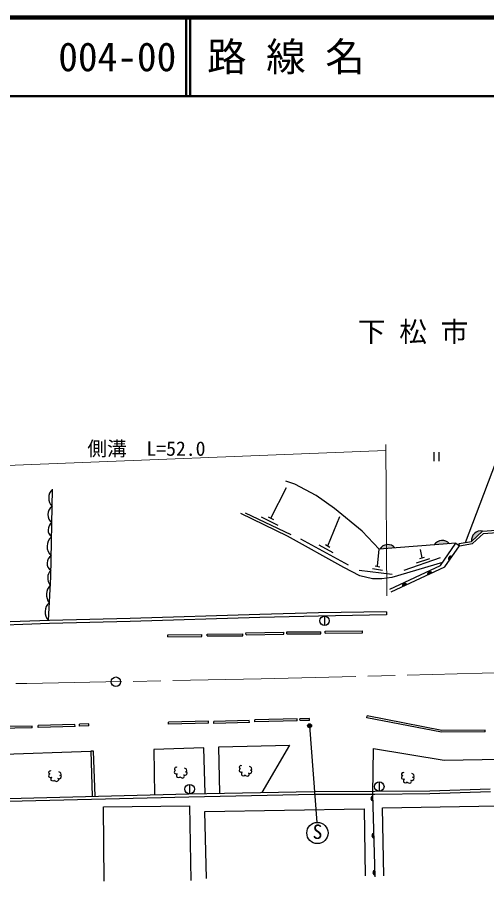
# Model space of a CAD drawing. Units: millimetres at full size, sheet at 1:1000; details may follow other scales. Extents: x -29784078 to 680000, y -218675413 to 380000.
# Drawn here: x 156338 to 215821, y 269680 to 380000 of the extents above; entities that cross this region are included whole.
import ezdxf
from ezdxf.enums import TextEntityAlignment as Align

# ---------------------------------------------------------------- set-up
doc = ezdxf.new("R2010")
doc.units = ezdxf.units.MM
doc.header["$LTSCALE"] = 1000
doc.linetypes.add('CHAIN', pattern=[18.5, 12, -1.5, 3.5, -1.5])
for name, color, linetype, lineweight in [('M-BGD', 7, 'Continuous', 25), ('M-BGD-EXST', 7, 'Continuous', 25), ('M-BMK', 2, 'CHAIN', 13), ('M-BMK-SRVR', 3, 'Continuous', 25), ('M-STR-HTXT', 7, 'Continuous', 13), ('M-TTL', 2, 'Continuous', 140), ('M-TTL-LINE', 7, 'Continuous', 50)]:
    doc.layers.add(name, color=color, linetype=linetype, lineweight=lineweight)
doc.layers.add('M-BMK-HTXT', color=7, linetype='Continuous')
doc.layers.add('M-TTL-TXT', color=7, linetype='Continuous')
doc.styles.add('ＭＳ ゴシック', font='')
doc.styles.get('ＭＳ ゴシック').set_extended_font_data('MS Gothic')

msp = doc.modelspace()

# ---------------------------------------------------------------- hatches: boundary and pattern name
at = {"layer": 'M-BGD'}
for points in [[(215314, 314806, 0.51219), (213910, 313498)], [(211101, 313203, 0.51219), (209188, 313054)], [(204207, 312667, 0.51219), (202294, 312519)], [(211454, 311588, 0.84072), (211092, 311078)], [(208907, 309507, 0.84072), (208340, 309241)], [(205718, 308010, 0.84072), (205151, 307744)], [(201418, 281188, 0.84072), (201435, 280562)], [(201546, 276474, 0.84072), (201563, 275848)], [(201673, 271781, 0.84072), (201690, 271155)]]:
    msp.add_hatch(color=256, dxfattribs=at).paths.add_polyline_path(points)
at = {"layer": 'M-BGD-EXST'}
msp.add_hatch(color=256, dxfattribs=at).paths.add_polyline_path([(193626, 290096, 0.41421), (193376, 290346, 0.41421), (193126, 290096, 1)])

# ---------------------------------------------------------------- linework, layer by layer
at = {"layer": 'M-BGD'}
for p, q in [((213128, 313355), (219675, 330639)), ((209118, 324800), (209118, 323682)), ((209785, 324800), (209785, 323682)), ((188470, 316452), (190453, 320315)), ((185234, 317118), (191002, 314360)), ((188133, 316632), (188807, 316272)), ((195688, 312936), (197201, 316658)), ((187256, 316617), (189372, 315567)), ((192232, 313806), (198267, 310499)), ((194567, 313038), (196307, 312066)), ((195414, 313100), (195962, 312771)), ((202005, 310331), (202212, 312512)), ((207649, 311409), (207442, 312465)), ((205380, 309851), (209981, 311434)), ((206952, 310768), (208611, 311309)), ((207354, 311309), (207945, 311510)), ((201363, 310041), (202632, 309837)), ((201708, 310386), (202303, 310276)), ((199686, 309853), (203855, 309320)), ((203138, 304556), (203145, 304156)), ((195281, 304023), (195281, 302823)), ((175427, 301652), (179716, 301673)), ((175428, 301402), (175427, 301652)), ((175428, 301402), (179717, 301424)), ((179717, 301424), (179716, 301673)), ((180390, 301738), (184918, 301755)), ((180391, 301488), (180390, 301738)), ((180391, 301488), (184919, 301505)), ((184919, 301505), (184918, 301755)), ((185318, 301870), (190126, 301986)), ((185324, 301620), (185318, 301870)), ((185324, 301620), (190132, 301736)), ((190132, 301736), (190126, 301986)), ((190501, 302025), (194826, 302029)), ((190501, 301775), (190501, 302025)), ((190501, 301775), (194826, 301779)), ((194826, 301779), (194826, 302029)), ((195343, 302103), (200083, 302149)), ((195345, 301853), (195343, 302103)), ((195345, 301853), (200086, 301899)), ((200086, 301899), (200083, 302149)), ((200649, 291103), (200697, 291349)), ((163634, 290256), (158955, 290109)), ((163642, 290006), (163634, 290256)), ((165387, 290331), (164191, 290314)), ((164195, 290064), (164191, 290314)), ((165390, 290081), (165387, 290331)), ((180562, 290667), (175504, 290568)), ((175509, 290318), (175504, 290568)), ((180567, 290417), (175509, 290318)), ((180567, 290417), (180562, 290667)), ((185737, 290774), (181227, 290652)), ((181234, 290402), (181227, 290652)), ((185743, 290524), (181234, 290402)), ((185743, 290524), (185737, 290774)), ((191811, 290969), (186449, 290859)), ((186454, 290609), (186449, 290859)), ((191816, 290719), (186454, 290609)), ((191816, 290719), (191811, 290969)), ((193371, 291005), (192164, 290993)), ((192167, 290743), (192164, 290993)), ((193373, 290755), (192167, 290743)), ((193373, 290755), (193371, 291005)), ((158189, 290063), (153068, 289985)), ((158193, 289813), (153072, 289735)), ((158193, 289813), (158189, 290063)), ((158962, 289859), (158955, 290109)), ((163642, 290006), (158962, 289859)), ((165390, 290081), (164195, 290064)), ((215660, 289305), (215658, 289555)), ((178176, 282660), (178176, 281460)), ((202215, 282984), (202215, 281784))]:
    msp.add_line(p, q, dxfattribs=at)
for points in [[(211911, 313266), (202212, 312512), (200066, 314774), (196543, 317652), (194195, 319312), (191531, 320751), (190350, 321159)], [(160262, 303460), (160560, 309002), (160771, 320102)], [(212347, 313213), (213909, 313497), (215314, 314806), (219348, 315094), (224354, 315638), (227685, 315975), (232727, 316631), (236059, 317100), (241089, 317961), (245336, 318915), (251804, 320434)], [(212400, 312918), (214049, 313218), (215441, 314514), (219375, 314795), (224385, 315340), (227719, 315677), (232767, 316334), (236105, 316803), (241147, 317667), (245403, 318623), (251872, 320142)], [(210223, 310800), (203827, 308914), (202542, 308726), (201350, 308741), (199764, 309133), (197724, 310184), (190572, 314168), (184654, 317040)], [(203538, 307418), (209961, 310417), (211911, 313266)], [(203728, 307075), (210508, 310259), (212400, 312918)], [(211911, 313266), (212400, 312918), (212347, 313213)], [(203145, 304156), (194500, 304008), (187080, 303836), (170641, 303316), (160406, 303065), (151349, 302746), (150303, 307951)], [(203138, 304556), (194492, 304408), (187069, 304236), (170630, 303715), (160394, 303465), (151675, 303158), (150695, 308030)], [(215658, 289555), (210139, 289514), (200697, 291349)], [(215660, 289305), (210116, 289263), (200649, 291103)], [(201696, 270935), (201411, 281425), (201465, 287214), (210462, 285739), (222442, 285935), (226127, 286096), (231832, 288033)], [(138911, 269680), (135387, 280173), (135329, 285915), (142023, 286162), (153384, 286431), (165660, 286857), (165818, 281139)], [(166179, 281148), (165992, 286872), (165660, 286857)], [(180151, 281486), (179976, 287290), (173634, 287100), (173738, 281336)], [(182019, 281524), (181881, 287407), (190814, 287630), (187318, 281631)], [(176583, 284779), (176455, 284824), (176343, 284779), (176236, 284646), (176256, 284515), (176339, 284457), (176399, 284445), (176293, 284384), (176229, 284195), (176261, 284058), (176442, 283989), (176590, 284008), (176513, 283811), (176510, 283645), (176634, 283569), (176816, 283531), (176941, 283587), (176973, 283648), (177026, 283566), (177258, 283463), (177432, 283531), (177530, 283691), (177488, 283802), (177418, 283854), (177611, 283806), (177803, 283919), (177856, 284118), (177784, 284195), (177657, 284227), (177814, 284271), (177836, 284359), (177795, 284530), (177713, 284620), (177540, 284697)], [(184803, 284999), (184675, 285045), (184563, 285000), (184456, 284866), (184476, 284736), (184559, 284677), (184619, 284666), (184513, 284605), (184449, 284416), (184481, 284279), (184662, 284210), (184809, 284229), (184733, 284032), (184730, 283866), (184854, 283790), (185035, 283752), (185161, 283808), (185193, 283869), (185246, 283786), (185478, 283684), (185651, 283752), (185750, 283912), (185708, 284023), (185638, 284075), (185831, 284027), (186023, 284140), (186076, 284339), (186004, 284416), (185876, 284447), (186034, 284492), (186056, 284580), (186014, 284751), (185932, 284840), (185760, 284918)], [(160637, 284338), (160509, 284384), (160397, 284339), (160290, 284205), (160310, 284075), (160393, 284016), (160453, 284005), (160347, 283944), (160283, 283755), (160315, 283618), (160496, 283548), (160644, 283567), (160567, 283371), (160564, 283205), (160688, 283129), (160869, 283090), (160995, 283146), (161027, 283208), (161080, 283125), (161312, 283022), (161485, 283090), (161584, 283250), (161542, 283362), (161472, 283414), (161665, 283366), (161857, 283478), (161910, 283677), (161838, 283754), (161711, 283786), (161868, 283830), (161890, 283919), (161849, 284089), (161766, 284179), (161594, 284257)], [(205369, 284119), (205241, 284165), (205129, 284120), (205023, 283986), (205043, 283856), (205125, 283797), (205185, 283786), (205080, 283725), (205015, 283536), (205047, 283399), (205228, 283330), (205376, 283349), (205299, 283152), (205296, 282986), (205420, 282910), (205602, 282871), (205727, 282927), (205760, 282989), (205812, 282906), (206044, 282803), (206218, 282871), (206317, 283031), (206275, 283143), (206204, 283195), (206398, 283147), (206589, 283259), (206642, 283458), (206571, 283535), (206443, 283567), (206600, 283611), (206622, 283700), (206581, 283870), (206499, 283960), (206327, 284038)], [(119013, 277139), (121778, 279857), (130940, 280063), (142591, 280350), (155171, 280874), (178055, 281444), (193950, 281765), (201636, 281775), (208623, 281857), (216292, 282102)], [(119259, 276890), (121925, 279511), (130949, 279714), (142602, 280001), (155183, 280524), (178063, 281094), (193954, 281415), (201638, 281425), (208631, 281507), (216301, 281752)], [(167350, 270361), (167247, 279804), (178155, 279932), (178309, 270464)], [(180297, 270695), (180092, 279214), (200316, 279573), (200444, 271029)], [(202772, 271035), (202613, 279695), (227044, 280094), (227243, 271913)]]:
    msp.add_lwpolyline(points, dxfattribs=at)
for centre in [(195281, 303423), (178176, 282060), (202215, 282384)]:
    msp.add_circle(centre, 600, dxfattribs=at)
for centre, radius, start, end in [((161856, 318990), 1553, 134.30365, 223.51882), ((161480, 316875), 1287, 125.63786, 232.1846), ((161344, 314957), 1113, 125.95287, 231.8696), ((215083, 313646), 1182, 78.70317, 187.18833), ((161731, 312852), 1633, 131.15589, 226.66657), ((210198, 312440), 1182, 40.2004, 148.68555), ((203304, 311904), 1182, 40.2004, 148.68555), ((161192, 310733), 1098, 121.9825, 235.83997), ((211317, 311302), 318, 64.46152, 224.67926), ((161591, 308840), 1415, 135.88001, 219.69513), ((208647, 309324), 318, 35.04112, 195.25886), ((161695, 306751), 1681, 135.18136, 218.66327), ((205458, 307827), 318, 35.04112, 195.25886), ((161375, 304524), 1540, 130.13875, 223.70588), ((201481, 280876), 318, 101.44658, 261.66431), ((201609, 276162), 318, 101.44658, 261.66431), ((201736, 271469), 318, 101.44658, 261.66431)]:
    msp.add_arc(centre, radius, start, end, dxfattribs=at)
at = {"layer": 'M-BGD-EXST'}
msp.add_line((193376, 290096), (194282, 277835), dxfattribs=at)
for centre, radius in [((193376, 290096), 250), ((194378, 276488), 1350)]:
    msp.add_circle(centre, radius, dxfattribs=at)
at = {"layer": 'M-BMK'}
msp.add_lwpolyline([(67690, 293299), (82713, 293658), (119149, 294516), (157534, 295476), (187253, 296031), (215253, 296788), (251709, 297630), (281673, 298412), (314327, 299253), (349608, 300234), (381223, 301105), (390894, 301270), (395024, 301189), (399388, 301040), (404679, 300809), (414352, 300131), (422364, 299320), (428129, 298627), (435710, 297468), (442660, 296327), (450300, 294837), (460661, 292469), (468590, 290413), (471842, 289528)], dxfattribs=at)
at = {"layer": 'M-BMK-SRVR'}
msp.add_circle((168829, 295687), 600, dxfattribs=at)
at = {"layer": 'M-STR-HTXT'}
for p, q in [((203167, 306568), (203037, 325805)), ((203042, 325025), (152288, 323034))]:
    msp.add_line(p, q, dxfattribs=at)
at = {"layer": 'M-TTL'}
msp.add_line((680000, 380000), (40000, 380000), dxfattribs=at)
at = {"layer": 'M-TTL-LINE'}
for p, q in [((177750, 380000), (177750, 370000)), ((178250, 380000), (178250, 370000)), ((40000, 370000), (680000, 370000))]:
    msp.add_line(p, q, dxfattribs=at)

# ---------------------------------------------------------------- texts
at = {"layer": 'M-BGD-EXST', "style": 'ＭＳ ゴシック'}
msp.add_text('S', height=1833, rotation=358.508, dxfattribs=at).set_placement((193723, 275196), align=Align.BOTTOM_LEFT)
at = {"layer": 'M-BMK-HTXT', "style": 'ＭＳ ゴシック'}
msp.add_text('下 松 市', height=2566, dxfattribs=at).set_placement((199506, 338053), align=Align.BOTTOM_LEFT)
at = {"layer": 'M-STR-HTXT', "style": 'ＭＳ ゴシック'}
msp.add_text('側溝\u3000L=52.0', height=1833, dxfattribs=at).set_placement((165199, 323805), align=Align.BOTTOM_LEFT)
at = {"layer": 'M-TTL-TXT', "style": 'ＭＳ ゴシック'}
for s, p in [('路 線 名', (180380, 375000)), ('004-00', (161521, 375000))]:
    msp.add_text(s, height=3666, dxfattribs=at).set_placement(p, align=Align.MIDDLE_LEFT)

doc.saveas('drawing.dxf')
